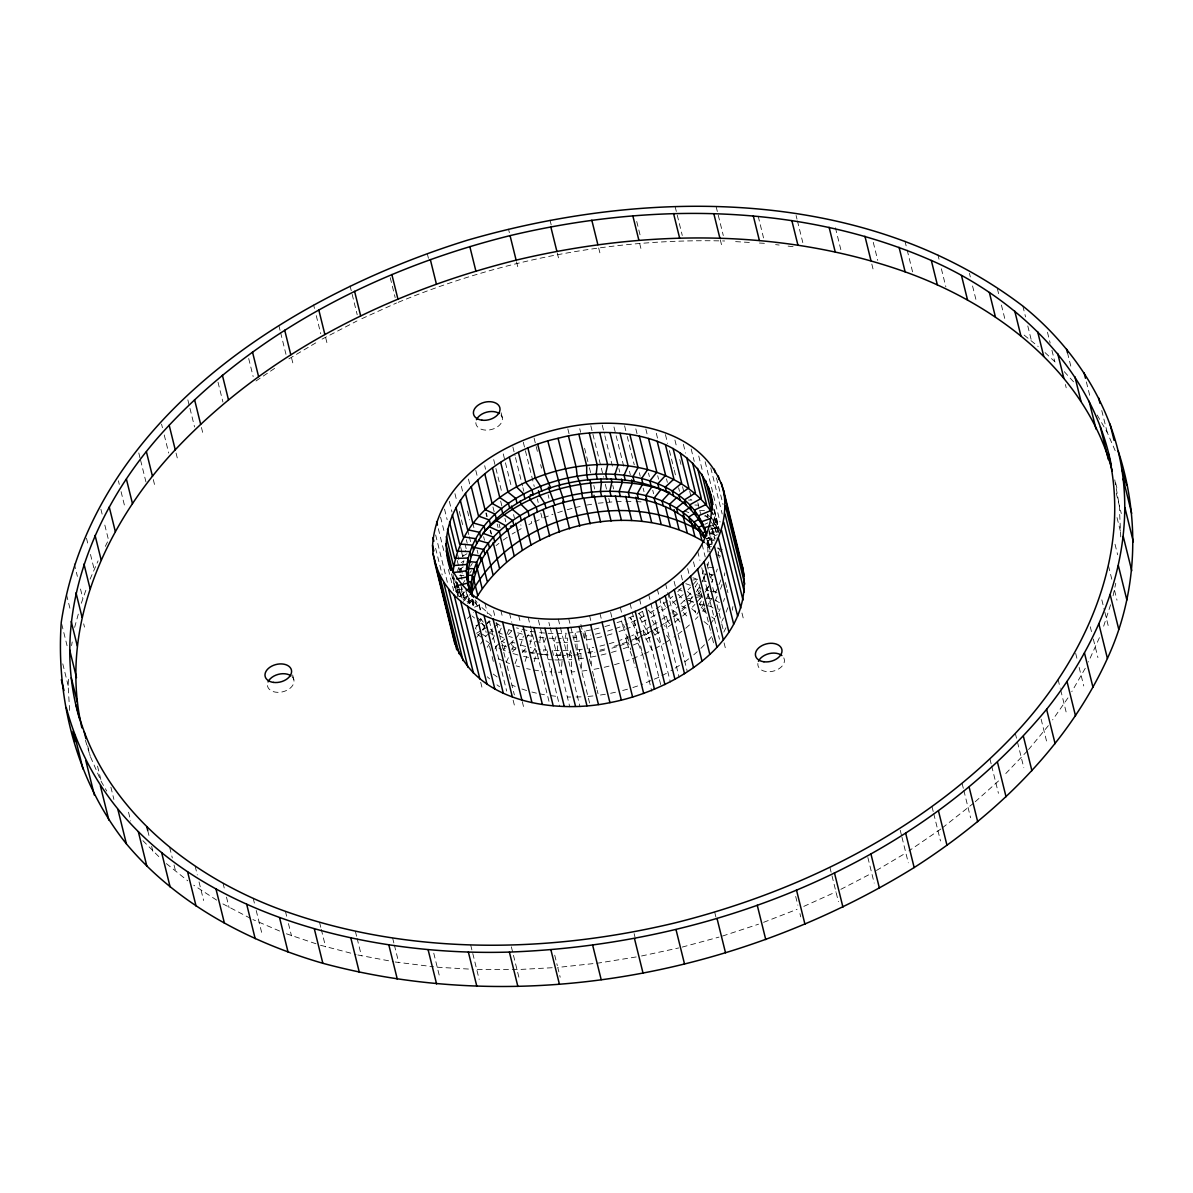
<?xml version="1.0" encoding="UTF-8"?>
<svg xmlns="http://www.w3.org/2000/svg" width="1193" height="1193" viewBox="0 0 1193 1193"><rect width="100%" height="100%" fill="white"/><g stroke="black" fill="none" stroke-linecap="round" stroke-linejoin="round"><path stroke-width="0.75" stroke-dasharray="5 3.75" d="M707.867 552.091L707.673 540.489L714.309 539.236M69.612 710.446L68.135 685.513L68.642 676.476M1120.734 536.91L1119.288 505.385L1114.754 479.854M456.248 581.349L456.397 591.832L460.215 588.537M457.62 596.724L457.68 582.721M557.683 645.845L556.967 655.106L563.752 654.912M589.596 703.02L578.665 658.849L579.709 649.589L585.927 648.724M547.498 651.154L546.99 654.838L529.409 652.854M551.748 668.319L551.241 672.002L544.754 671.45M708.463 562.022L707.926 565.378L707.121 562.112M711.505 574.28L710.968 577.636L712.176 582.542L712.713 579.187M724.36 575.801L724.837 572.834M71.58 645.622L72.191 641.968M732.278 610.234L732.89 606.581M1113.069 595.799L1115.768 583.243M461.974 587.821L460.722 594.979L465.016 591.817M539.862 640.805L540.518 637.509L539.311 632.603L546.305 633.185M563.111 650.632L570.433 650.394L568.36 659.714L571.805 659.431M529.946 644.459L532.048 636.287L530.84 631.38L516.509 627.906M534.196 661.623L536.298 653.451L535.09 648.56L530.214 647.531M74.622 627.369L78.932 611.86M81.318 603.255L86.746 587.776M468.014 602.883L471.086 594.114M1110.579 604.776L1102.675 629.248M458.544 567.779L457.724 570.657L458.947 575.563L463.868 575.429M459.767 572.685L461.005 568.36L464.703 568.464M520.342 645.845L523.414 636.182M525.099 661.399L527.664 653.346M555.998 636.644L553.94 642.848L560.725 642.654M554.864 659.923L558.19 660.012L560.77 652.258M511.379 645.025L513.184 640.283M515.033 663.77L517.434 657.447M701.991 582.02L703.616 578.739L702.394 573.833L703.661 570.508M703.616 578.739L706.137 572.088M708.538 586.002L706.644 590.997L707.852 595.904L705.436 600.84M716.188 571.999L717.306 569.046M719.215 584.257L720.9 579.828M720.438 589.163L722.123 584.734L716.561 584.57M723.465 601.421L724.583 598.468M90.072 579.187L98.08 560.859M457.739 594.755L460.573 588.358M472.95 605.388L474.083 602.465L473.263 599.199M726.119 612.128L727.819 607.744M1099.409 637.673L1088.404 661.981M462.138 565.482L463.853 561.157M509.545 663.547L506.294 662.354L502.044 645.189L504.102 640.537M506.831 634.348L508.874 629.71L508.054 626.429M508.352 657.701L506.294 662.354L498.704 658.834M511.752 649.961L513.124 646.874L511.901 641.968L503.267 650.096L509.769 652.496M546.006 637.957L543.948 642.58L529.513 641.059M711.475 582.244L712.907 579.336M717.381 588.671L714.503 594.517L712.773 587.508M717.157 596.5L715.711 599.423L721.377 622.284M718.753 611.681L720.184 608.758M105.297 546.394L108.503 539.967L104.492 523.712M722.093 620.837L723.54 617.944M723.808 632.081L725.97 627.742M1085.257 668.274L1071.791 691.672M499.002 632.618L501.284 628.085M503.252 649.782L506.279 643.743L501.552 641.073M461.766 552.747L462.63 556.251L465.538 550.51M490.741 631.813L492.411 628.875M494.991 648.977L496.646 646.054M697.592 582.989L695.236 586.852L700.515 587.985M696.458 591.758L699.59 586.598M705.376 612.292L699.486 604.016L702.632 598.856M703.84 603.762L700.709 608.922L704.809 611.89M704.019 621.568L709.298 625.803L717.873 613.113M462.959 583.586L464.882 580.454M1067.974 697.89L1052.584 719.901M470.519 566.257L472.264 563.424M483.016 630.068L484.999 626.921M485.998 625.341L488.981 620.614M487.266 647.247L491.233 640.939M492.232 639.359L494.215 636.212L493.007 631.306L490.427 629.114M708.627 586.494L706.748 589.327L710.148 601.66L708.105 604.448M525.815 638.866L530.84 631.38L535.925 632.111M532.078 653.033L535.09 648.56L540.175 649.29M477.409 625.311L475.291 628.338L477.588 630.292M478.468 623.79L481.629 619.227M480.585 643.996L483.761 639.433M709.716 601.361L711.639 598.618M689.778 600.467L693.7 595.516M705.078 592.19L707.106 589.402L702.066 588.313M699.784 610.175L696.115 615.2L694.908 610.294M469.624 573.207L471.503 570.657M1048.364 725.657L1028.575 749.547M476.723 637.316L481.182 631.485M482.3 630.023L484.522 627.115L483.314 622.209L480.406 618.406M515.764 638.404L521.55 631.127M522.325 652.66L526.963 646.845L520.759 645.07M687.526 596.783L690.658 593.13L691.865 598.036M698.487 594.174L700.798 591.474L696.846 588.283M699.694 599.08L702.006 596.381L697.249 589.685M702.722 611.353L705.048 608.639L699.769 604.389M708.418 640.402L711.908 636.346L711.028 632.842M1027.367 750.949L1003.611 775.823M693.103 584.51L697.771 579.216L692.894 577.815M469.595 603.479L473.203 599.527L480.287 609.951L479.064 605.045L475.187 599.975M697.115 601.704L702.006 596.381L693.894 594.054M508.263 634.721L511.618 631.097M512.513 651.885L515.868 648.261M688.078 589.849L690.643 587.18M681.233 588.134L676.595 592.861L684.961 601.212M684.275 600.407L679.622 605.119L686.378 608.176M682.008 608.848L686.646 604.12M688.54 604.791L693.715 599.557M692.343 607.088L694.923 604.463M695.37 619.346L697.965 616.721M463.287 601.376L470.698 593.89M467.537 618.556L473.71 612.307M700.932 648.321L704.809 644.414M998.541 780.938L975.128 801.845M502.268 634.124L499.017 632.916L502.715 629.442M460.11 596.246L467.656 589.193M675.849 604.821L670.227 598.543L672.777 596.276M680.099 621.985L674.477 615.707L673.255 610.801L678.355 606.268M677.028 613.441L670.347 618.958M683.157 594.636L666.693 607.669M681.471 611.099L686.184 606.894M682.679 616.006L687.407 611.8M685.721 628.264L690.434 624.058M693.729 654.823L697.279 651.706M973.742 803.068L942.366 827.853M468.282 602.42L472.1 599.125L473.159 605.194L471.951 600.288L467.015 601.481M494.096 627.205L498.137 623.879M499.688 643.266L495.662 646.576L501.746 649.395M501.045 642.162L505.071 638.837M463.152 599.766L468.894 595.188M667.469 600.705L655.986 609.071M661.966 619.286L670.511 612.963M673.821 617.094L677.654 614.097M675.029 622L681.412 617.005M681.889 631.261L673.985 637.107M496.064 545.574L498.883 543.397M684.871 661.772L688.719 658.819M940.934 828.956L908.932 850.892M487.281 623.328L490.174 621.24M660.236 626.236L667.588 621.121L666.38 616.214M665.336 608.624L662.607 610.518L658.7 607.341M669.735 619.942L665.649 622.776L663.502 619.734M672.315 623.894L666.857 627.682L664.247 625.564M665.575 642.595L672.613 638.046M459.141 569.702L463.391 566.809M255.988 380.985L275.389 367.862M503.103 540.146L507.607 537.089M679.413 665.47L670.884 670.764M477.99 620.971L481.062 619.018M485.312 636.182L493.007 631.306M461.184 562.589L463.958 560.844M649.767 612.904L654.435 610.026M652.795 625.162L659.028 621.329M654.018 630.068L658.685 627.19M650.931 617.452L659.729 612.277M655.181 634.616L663.979 629.442M655.196 648.515L664.128 643.474M288.9 358.839L315.757 342.883M512.125 534.032L515.316 532.138M516.912 531.198L521.684 528.35L520.804 524.816M876.408 870.487L905.86 852.98M462.63 556.251L467.283 553.582M476.499 633.244L481.361 630.545M482.986 629.636L487.848 626.936M652.452 630.53L647.918 632.991L640.044 618.287L638.822 613.381L646.994 608.952M640.044 618.287L644.936 615.633M644.295 653.883L652.168 650.155L644.295 635.451L643.072 630.545L651.244 626.116L658.208 632.991M644.295 635.451L650.826 631.917M641.73 622.209L649.424 618.272M653.973 629.71L657 628.085L652.109 620.181M645.98 639.388L653.675 635.437M322.08 339.125L356.961 320.977M528.842 524.637L531.705 523.145L530.84 519.596M661.906 675.656L667.991 672.494M840.856 889.322L871.755 873.246M474.62 607.192L479.064 605.045L491.635 616.125M475.903 625.803L480.347 623.641M704.824 524.323L707.792 522.892M633.17 616.08L624.476 619.853M635.794 620.315L625.699 624.759M641.655 631.231L631.649 635.809M640.044 637.48L629.949 641.923M627.414 636.227L628.711 641.476L647.918 632.991M361.852 318.665L396.508 302.992M534.703 521.788L542.159 518.418L540.832 513.109M658.864 677.236L641.208 684.693M803.799 906.397L835.98 891.857M467.507 603.211L473.651 600.631M710.596 529.603L715.203 527.664L718.156 532.883M630.187 636.421L619.808 640.373M625.684 629.218L635.437 625.207L630.336 617.437L638.479 637.465M633.185 645.04L639.687 642.371L634.587 634.601L642.714 654.629L626.295 660.997M398.208 302.336C501.254 259.716 613.098 238.123 724.643 240.986M543.695 517.822L552.941 514.228M763.58 922.338L797.043 909.334M462.496 598.021L468.819 595.754M706.241 538.714L717.321 534.747M617.064 622.671L621.553 621.076L624.864 627.593M615.275 628.651L622.776 625.982L621.553 621.076M619.525 645.816L627.026 643.146L625.803 638.24L629.114 644.757M619.018 631.574L624.014 629.815M627.056 642.073L611.92 647.038M623.268 648.738L629.934 646.382L630.799 649.887M557.683 512.677L562.425 511.111M632.857 687.541L639.567 685.334M722.466 936.058L758.524 924.202M453.086 574.355L454.548 586.33L456.546 592.861L463.018 590.923M712.698 525.248L717.56 523.802L719.662 530.796M712.102 543.874L708.866 544.843L706.897 540.25M604.926 626.564L612.561 624.282M607.669 631.022L613.769 629.173M609.176 643.743L616.811 641.446M611.92 648.187L618.019 646.352M607.192 635.287L613.977 633.259M611.442 652.452L618.228 650.424M614.47 664.71L621.27 662.682M567.227 509.724L572.058 508.412M622.671 690.493L627.801 689.107M682.262 947.078L719.006 937.101M594.114 629.322L600.303 627.786M595.337 634.214L603.061 632.32M599.915 646.099L607.64 644.19M599.587 651.393L605.761 649.857M454.548 586.33L457.844 585.524M709.805 533.196L718.022 531.198M596.888 637.882L602.047 636.63M599.93 650.14L605.09 648.888M601.138 655.046L606.298 653.794M604.18 667.305L609.34 666.052M575.28 507.532L583.437 505.772M610.607 693.297L617.527 691.791M641.536 955.981L678.742 947.943M591.713 638.956L584.794 640.268L584.779 631.112L592.563 629.621M587.418 648.858L586.002 636.018L590.669 635.123M589.044 653.779L589.029 648.291L593.696 647.381M591.668 666.022L590.252 653.182L594.919 652.288M587.836 652.526L594.755 651.214M595.963 656.12L589.044 657.432L591.206 666.186M598.99 668.378L592.086 669.691L593.771 676.535M459.275 596.411L467.567 594.845M692.79 580.066L697.771 579.216M685.438 599.229L693.729 597.797M695.385 597.514L702.006 596.381M586.702 505.057L593.264 503.998M605.388 694.237L598.424 695.355L597.156 690.225M636.197 956.95L598.767 963.005L557.757 967.434L560.188 977.246M581.677 631.559L568.047 633.065M579.604 640.984L574.415 641.685L575.458 632.424L576.666 637.33L577.457 653.958L582.646 653.242M578.665 658.849L587.314 657.671M586.896 670.406L581.707 671.122L580.916 654.495L579.709 649.589L575.995 649.917M708.105 547.08L711.431 546.633M457.247 589.789L462.243 589.118M598.185 503.192L614.574 501.701M587.985 696.488L593.204 695.922M572.968 637.659L576.666 637.33M573.505 655.136L580.916 654.495M567.555 642.266L564.11 642.55L566.183 633.229L557.042 633.528M570.582 654.525L567.152 654.808L567.406 638.136L558.249 638.434M574.832 671.689L571.402 671.972L571.641 655.3L562.5 655.598L561.217 672.27L554.566 672.091M616.214 501.612L624.327 501.358M581.066 696.861L572.476 697.04M552.195 967.732L517.001 969.611L476.753 969.536M558.19 660.012L564.975 659.818M625.937 501.358L632.394 501.373M567.346 697.025L570.761 697.025M688.495 500.076L691.895 500.091L687.586 497.302M548.049 633.319L555.237 633.483M549.272 638.225L556.445 638.389M554.104 650.528L561.277 650.692M555.312 655.434L560.695 655.568M553.194 659.878L544.962 659.475M708.612 567.286L714.175 567.45M694.863 505.027L698.457 505.176M735.619 241.627L752.082 242.597M759.404 243.029L764.892 243.357M636.078 501.582L641.61 501.91M437.249 967.21L473.159 969.327M699.411 510.276L704.347 510.679L701.991 508.472M544.023 637.793L535.448 636.779M547.05 650.066L543.561 649.767L544.769 654.674L548.273 654.957M702.394 573.833L707.822 574.31M709.641 574.474L715.069 574.951M710.267 591.325L715.696 591.803M704.407 515.943L707.822 516.345M710.372 533.316L713.787 533.718L717.351 538.684M775.599 244.625L779.163 245.042M788.096 246.101L793.449 246.742M550.734 695.653L557.28 696.429M395.181 962.005L433.581 966.777M539.683 653.943L544.769 654.674M533.763 658.223L538.475 658.909M533.659 670.019L541.503 671.182M702.677 580.931L706.196 581.468M706.927 598.096L712.206 598.886M707.658 538.282L714.711 539.385M539.549 693.834L547.468 695.265M357.87 954.982L393.407 961.677M710.446 527.873L717.679 529.274L719.14 532.674M711.073 544.336L707.449 543.62L710.074 549.749M527.172 635.258L532.048 636.287M529.796 652.079L536.298 653.451M699.486 604.016L704.765 605.149M706.316 605.477L711.356 606.566M519.387 639.194L522.996 639.97M522.415 651.453L526.038 652.228M523.623 656.359L529.051 657.522M526.665 668.617L530.288 669.392M709.104 533.36L717.306 535.284M531.884 692.015L536.447 693.163M320.514 945.259L356.081 954.534M714.383 540.757L707.732 538.908L709.104 548.691M517.732 632.812L522.37 634.139M521.982 649.976L526.62 651.303M508.874 636.421L512.319 637.42M511.901 648.694L515.346 649.678M513.124 653.585L520.014 655.583M516.151 665.858L519.596 666.842M722.302 549.705L717.276 548.079L718.514 552.851M521.878 689.002L527.097 690.702M286.395 933.791L318.799 944.707M685.796 583.675L690.389 585.301M688.51 600.303L693.103 601.928M688.913 600.497L695.892 603.047M508.874 629.71L511.797 630.769M511.901 641.968L514.824 643.027M513.124 646.874L516.047 647.933M716.039 554.462L721.094 556.311M502.044 645.189L506.936 646.994M684.305 510.813L688.823 512.647M511.931 685.095L515.212 686.437M279.609 931.032L252.901 919.564M678.757 589.491L682.128 591.012M222.897 903.906L251.305 918.774M709.417 573.803L712.698 575.518M713.668 590.967L716.948 592.697M673.255 610.801L676.401 612.531M495.721 623.014L500.464 625.684M500.329 636.167L503.491 637.942M715.099 600.139L719.454 602.689M216.694 900.133L193.728 885.206M706.032 588.999L708.851 590.833M710.282 606.163L713.101 607.998M481.838 623.641L484.388 625.415L486.133 632.424M482.3 634.124L486.147 636.794M486.073 640.805L488.638 642.58M697.935 592.817L702.349 596.023M711.654 616.856L714.398 618.839M1024.161 335.099L1038.208 346.507M712.46 525.561L719.29 530.989M705.809 543.441L710.73 547.423M493.261 674.075L497.138 676.938M496.974 684.842L499.569 686.75M166.379 863.613L187.748 880.807M489.055 631.843L494.215 636.212M472.249 616.08L474.546 618.034M477.647 634.229L481.092 637.151M1045.053 352.606L1057.043 363.776M708.299 537.611L711.789 540.727M487.281 676.789L489.607 678.862M142.906 840.677L161.01 858.811M687.436 591.474L693.744 597.111M691.686 608.639L697.994 614.276M648.157 610.1L653.958 615.812M683.231 612.412L689.211 618.377M1064.26 371.664L1075.087 383.475M707.464 514.198L709.537 516.554M705.555 515.585L707.643 517.926M711.714 531.362L713.787 533.718M638.822 613.381L644.876 620.718M643.072 630.545L649.126 637.882M665.44 606.581L662.533 600.676M667.588 621.121L669.691 623.745M484.522 627.115L478.259 618.034M717.992 547.796L721.288 552.24M710.745 521.445L715.203 527.664M666.678 635.377L669.899 639.94M652.452 631.022L661.235 645.249M1097.172 415.03L1107.149 432.224L1115.679 451.819M85.419 740.301L90.25 756.258L101.42 781.892L106.759 791.093M713.996 522.758L717.679 529.274M717.56 523.802L714.652 517.016L718.499 532.555M622.776 625.982L628.055 639.761M627.026 643.146L632.305 656.925M471.951 600.288L473.74 606.148M709.805 548.005L708.866 544.843L709.671 548.109M1101.765 410.541L1107.149 432.224M1115.634 482.941L1116.857 487.848M1116.245 493.127L1121.301 513.572M1086.376 381.924L1090.402 398.179M1117.021 517.583L1120.928 533.346M1115.023 544.232L1117.617 554.745M1067.481 352.755L1071.508 369.025M1065.379 384.519L1066.199 387.8M1108.491 565.885L1111.965 579.887M1114.56 590.401L1116.991 600.213M1047.469 332.25L1050.153 343.092M1051.943 350.31L1054.627 361.151M1101.825 599.87L1104.42 610.384M1104.852 612.143L1109.013 628.95M1022.863 306.064L1025.548 316.906M1027.784 325.943L1031.363 340.393M1090.283 626.772L1091.58 632.022M1093.325 639.03L1097.918 657.597M997.393 288.795L999.182 296.028M1001.419 305.05L1005.445 321.32M1075.683 653.391L1076.981 658.64M1079.143 667.409L1083.751 685.975M969.432 273.331L970.327 276.94M972.563 285.977L976.59 302.232M1058.102 679.563L1060.264 688.331M1060.696 690.076L1066.602 713.906M937.802 254.348L939.592 261.58M941.381 268.798L945.855 286.872M1041.116 719.14L1046.574 741.211M904.935 240.986L906.725 248.219M907.172 250.023L912.988 273.51M1015.318 733.397L1017.047 740.406M1017.48 742.15L1023.803 767.725M873.276 242.358L877.75 260.417M871.815 264.056L873.425 270.602M989.936 758.972L991.234 764.221M991.666 765.981L998.437 793.3M835.428 227.818L841.244 251.305M962.11 783.443L963.407 788.692M963.84 790.452L970.595 817.772M796.089 215.486L796.984 219.094M797.431 220.914L802.8 242.582M932.001 806.647L933.299 811.896M933.731 813.656L940.487 840.976M758.196 216.246L763.55 237.929M900.223 830.209L901.52 835.458M901.953 837.218L908.291 862.793M716.143 206.657L723.301 235.558M720.289 239.808L722.317 247.98M867.863 857.484L874.186 883.059M675.119 206.583L682.277 235.483M829.91 867.326L838.396 901.669M716.486 477.961L723.062 504.55M710.774 467.88L722.183 513.974M705.152 461.751L720.065 522.012M741.971 613.038L743.194 617.944M714.428 509.665L718.797 527.276M714.085 509.799L718.857 529.051M714.383 511.409L718.768 529.125M714.368 516.808L718.335 532.824M698.755 456.039L702.707 471.996M714.1 518.075L716.739 528.708M713.131 519.253L716.933 534.673M712.653 518.716L716.635 534.807M636.719 221.451L640.745 237.705M712.489 528.454L715.129 539.117M711.878 527.828L714.547 538.595M718.097 552.956L719.424 558.339M725.419 582.542L726.716 587.806M727.148 589.551L727.924 592.667M691.179 449.015L694.251 461.423M707.419 514.601L708.299 518.15M639.687 243.551L641.312 250.083M709 529.453L712.594 543.993M708.955 531.571L712.072 544.172M707.673 540.489L708.896 545.395M795.686 896.435L797.849 905.189M799.936 913.599L800.742 916.865M683.38 444.273L685.572 453.131M697.845 502.76L700.545 513.587M706.778 538.804L708.403 545.35M707.031 542.472L709.313 551.986M689.733 491.337L691.03 496.586M702.081 544.291L705.212 556.952M707.002 564.17L710.581 578.635M721.78 623.909L722.988 628.815M674.925 440.038L676.67 447.136M679.742 459.544L681.501 466.627M724.076 642.863L725.687 649.41M682.545 486.684L683.843 491.948M697.711 551.405L699.948 560.456M701.738 567.689L719.439 639.194M665.44 434.595L667.633 443.453M669.392 450.551L673.777 468.267M674.224 470.042L675.969 477.14M678.608 487.773L679.488 491.307M693.461 561.843L694.758 567.048M699.068 584.466L706.256 613.545M707.121 617.049L710.596 631.082M712.31 637.987L713.518 642.893M656.314 433.268L657.626 438.592M666.484 478.84L667.349 482.345M687.66 568.569L688.943 573.758M657.701 475.694L658.566 479.183M645.845 428.988L647.59 436.071M681.203 575.115L682.5 580.35M598.677 247.965L600.303 254.512M648.5 473.069L649.365 476.574M652.735 490.234L653.615 493.738M674.12 581.364L675.417 586.613M635.824 428.854L637.151 434.177M639.344 472.756L640.209 476.261M643.161 488.176L644.026 491.68M669.019 593.637L670.227 598.543M665.575 583.78L667.319 590.803M667.752 592.563L687.302 671.584M624.595 425.812L626.787 434.67M627.235 436.444L634.244 464.808M629.457 471.265L630.322 474.769M657.373 589.342L659.118 596.396M659.55 598.155L679.1 677.132M613.963 426.93L615.722 434.013M616.155 435.788L624.491 469.46M618.869 468.595L619.749 472.1M648.679 594.502L650.439 601.615M650.886 603.39L670.406 682.292M602.241 425.14L604.433 433.998M604.881 435.773L613.217 469.445M550.003 220.079L551.345 225.507M557.28 252.976L559.293 261.148M612.784 485.432L613.649 488.936M639.567 599.244L640.895 604.612M642.669 611.77L661.295 687.034M714.682 912.108L715.979 917.357M590.818 425.752L603.539 477.14M605.298 484.239L606.611 489.548M608.803 498.42L609.683 501.955M630.083 603.539L651.796 691.329M579.768 428.764L580.648 432.298M584.6 448.255L588.984 465.986M589.417 467.745L590.729 473.069M593.801 485.476L594.681 489.026M620.271 607.341L621.941 614.082M632.961 658.64L635.168 667.543M567.838 428.854L569.15 434.163M610.637 612.352L611.89 617.452M508.486 229.056L509.381 232.68M516.524 261.789L518.552 269.961M599.96 613.441L601.66 620.315M589.581 615.677L591.296 622.642M584.779 631.112L586.002 636.018M589.029 648.291L590.252 653.182M580.872 624.416L584.794 640.268M594.189 678.25L596.739 688.51M534.076 438.025L537.581 452.192M540.653 464.599L541.533 468.148M548.109 494.737L548.989 498.286M568.688 618.496L578.262 657.224M523.295 442.215L534.255 486.52M537.327 498.928L538.207 502.477M570.433 650.394L571.238 653.675M558.294 619.063L580.022 706.852M634.124 933.597L634.989 937.101M512.856 446.928L515.048 455.786M515.48 457.56L522.504 485.924M522.937 487.698L523.816 491.233M501.075 412.703L502.283 417.61M548.884 622.433L549.734 625.848M550.152 627.548L569.777 706.838M552.299 650.483L553.522 655.389M503.267 453.922L505.012 461.005M505.459 462.78L511.588 487.594M513.572 514.571L514.437 518.075M538.401 620.166L559.711 706.241M493.708 459.603L495.453 466.687M495.9 468.461L502.044 493.276M500.657 501.09L501.955 506.354M504.907 518.269L505.772 521.773M528.171 617.288L529.901 624.267M530.333 626.027L533.793 640M534.225 641.745L536.82 652.258M537.253 654.003L549.496 703.438M484.686 465.702L485.551 469.252M499.151 524.189L500.031 527.738M492.963 506.921L494.26 512.17M497.213 524.085L498.077 527.589M518.672 615.558L520.416 622.642M427.243 253.438L428.57 258.851M475.798 470.445L477.125 475.753M486.326 512.975L487.206 516.524M490.711 530.706L491.591 534.24M485.864 513.079L486.729 516.584M490.114 530.259L490.979 533.748M509.545 613.277L511.767 622.254M483.627 536.731L484.492 540.235M468.446 479.064L469.759 484.388M500.851 610.458L502.954 618.943M522.295 701.633L524.323 709.805M472.711 522.802L474.441 529.811M493.484 610.562L494.752 615.722M496.467 622.597L499.017 632.916M499.449 634.676L501.612 643.43M507.159 665.858L514.362 694.908M461.333 486.237L462.645 491.546M467.477 511.051L469.669 519.909M477.125 550.048L477.99 553.582M513.139 700.172L514.75 706.703M467.611 529.752L468.909 535.001M469.341 536.761L470.639 542.01M484.94 603.27L487.534 613.724M489.264 620.703L506.667 691.075M454.951 493.663L456.263 498.987M459.335 511.394L462.839 525.576M466.359 539.758L467.224 543.292M464.957 543.829L466.269 549.078M479.154 604.255L480.466 609.534M489.503 646.084L490.815 651.348M492.098 656.553L493.783 663.338M475.589 601.615L476.41 604.881M449.343 501.328L451.968 511.961M460.737 547.408L462.929 556.266M472.696 599.542L474.456 606.685M390.245 277.701L395.166 297.579M457.62 554.7L459.35 561.709M461.005 568.36L462.735 575.369M467.522 594.681L469.624 603.226M466.001 590.803L469.117 603.434M444.527 509.143L447.166 519.79M457.247 560.546L458.574 565.87M459.007 567.644L460.319 572.953M460.766 574.728L462.511 581.811M554.715 955.175L557.325 965.674M462.854 591.37L465.031 600.213M460.856 585.122L464.674 600.526M458.112 584.481L461.602 598.543M457.337 582.661L461.184 598.23M440.56 517.106L444.512 533.047M456.785 582.676L458.977 591.549M480.704 682.277L482.33 688.808M454.294 577.889L458.977 596.798M452.624 577.024L456.546 592.861M451.476 573.893L455.86 591.579M438.323 528.678L444.467 553.492M448.419 569.434L453.683 590.714M435.654 534.956L447.494 582.81M435.624 548.303L442.2 574.892M350.056 285.828L357.199 314.728M511.365 946.839L519.432 979.423M325.689 337.738L327.3 344.27M313.58 304.797L314.475 308.405M316.264 315.638L320.738 333.697M470.683 945.02L479.168 979.349M291.584 358.004L293.21 364.536M278.834 325.45L280.176 330.864M280.623 332.683L285.977 354.351M433.775 953.207L439.665 977.022M392.661 938.13L393.958 943.38M394.391 945.139L398.73 962.647M248.696 358.511L253.155 376.585M292.658 674.925L293.866 679.831M355.38 931.345L356.677 936.594M357.11 938.354L361.449 955.876M218.006 382.163L222.927 402.041M201.438 427.482L203.064 434.028M319.56 922.398L320.857 927.647M321.29 929.407L325.629 946.914M187.853 399.864L194.563 426.975M176.057 453.057L177.682 459.588M285.425 911.333L286.723 916.582M288.452 923.591L291.495 935.849M161.547 424.126L162.442 427.735M164.231 434.968L168.705 453.042M153.3 479.586L154.911 486.118M253.17 898.225L254.482 903.474M256.212 910.483L261.67 932.553M138.791 452.967L140.133 458.38M140.58 460.185L145.934 481.868M223.016 883.148L224.746 890.157M226.491 897.151L229.086 907.664M118.39 480.794L119.285 484.403M121.075 491.635L125.086 507.905M195.145 866.193L197.307 874.946M199.037 881.955L203.63 900.521M100.913 509.262L102.255 514.675M169.704 847.477L172.314 857.991M174.044 864.985L175.774 871.994M86.478 538.177L87.805 543.59M90.489 554.432L94.068 568.897M147.753 830.611L149.483 837.605M151.645 846.374L152.943 851.623M74.264 563.752L77.381 576.398M80.513 589.044L82.749 598.081M83.689 623.85L84.494 627.115M128.531 812.209L130.693 820.963M66.584 594.845L70.163 609.295M110.889 787.156L113.917 799.429M97.513 766.13L101.42 781.892M61.708 624.043L67.062 645.726M87.641 745.744L90.25 756.258M62.782 663.83L68.135 685.513M501 415.06A13.541 9.007 -13.9 0 1 491.755 429.435A13.541 9.007 -13.9 0 1 475.858 421.89M292.061 676.714A13.541 9.007 -13.9 0 1 284.337 691.344A13.541 9.007 -13.9 0 1 267.396 684.827M783.786 657.865A13.541 9.007 -13.9 0 1 772.706 671.286A13.541 9.007 -13.9 0 1 757.853 663.487"/><path stroke-width="1.5" d="M79.603 719.155C48.018 613.62 96.544 501.895 169.182 425.26C259.865 328.821 382.67 267.366 510.052 235.632C648.44 202.765 799.355 202.676 931.315 260.447C1017.241 298.056 1093.295 370.859 1111.384 465.777M1112.279 470.952C1086.137 372.544 997.393 304.871 905.144 271.855C780.61 227.744 643.549 229.772 516.122 260.149C388.739 291.897 265.935 353.352 175.252 449.791C106.744 522.892 58.323 626.37 81.885 727.849M432.552 545.633C437.041 478.125 507.562 438.651 567.406 427.079C623.79 415.775 704.302 427.258 723.659 490.606L742.956 568.599C755.229 643.116 672.434 690.851 609.936 702.647C551.912 714.95 464.912 700.485 452.311 631.455L433.014 553.463L432.552 545.633L433.864 550.942M450.596 570.343C427.78 503.118 500.135 450.596 558.07 438.308C613.933 423.172 699.933 434.863 712.683 502.626M433.014 553.463C446.45 627.593 542.204 637.45 602.047 622.194C661.489 608.296 735.022 560.427 723.659 490.606M66.271 707.553C116.303 894.989 337.306 957.323 509.381 952.074C709.686 944.767 916.373 866.342 1046.604 709.313C1097.948 644.921 1132.739 562.544 1123.165 478.989C1115.276 410.511 1076.026 348.774 1022.863 306.064C866.088 186.869 649.41 187.48 467.477 240.196C287.841 295.939 91.533 421.427 61.261 622.239C55.773 700.142 77.127 782.399 126.398 843.854C176.668 903.906 248.517 941.739 322.841 963.288C521.699 1016.719 740.391 975.009 914.166 867.55C994.753 815.908 1067.392 746.654 1107.417 658.432C1137.481 593.652 1140.448 518.746 1118.214 451.103M706.51 534.002C690.836 481.241 625.102 468.103 577.233 476.231C528.067 483.97 470.519 516.002 466.314 570.836L452.997 572.625C465.24 463.451 654.256 424.32 713.175 514.407M470.251 592.429C456.173 534.568 519.358 492.411 569.046 482.897C618.317 471.966 687.302 482.121 706.778 535.746M470.892 594.218C468.834 539.967 524.741 504.997 572.073 495.155C618.66 485.283 679.056 492.56 705.406 537.253M705.988 531.541L702.916 532.824L704.124 537.73C673.359 494.364 611.621 489.622 564.006 502.328C520.819 513.915 472.115 546.677 471.936 596.008M471.653 592.667C512.93 515.987 624.893 487.624 699.486 530.766L701.916 540.578L704.511 542.487M476.246 598.14C519.894 525.024 628.502 498.077 701.916 540.578M655.345 502.999L654.137 498.092L661.086 489.354L651.87 486.729L642.296 484.671L637.211 493.813L638.419 498.719M651.87 486.729L645.845 495.706L647.053 500.613M484.06 531.929C524.562 491.203 586.345 475.276 642.296 484.671M676.923 497.347L669.527 504.311L670.734 509.217M684.588 501.463L676.52 508.099L677.743 513.005M690.225 507.085L682.992 512.304L684.215 517.21M695.057 513.005L688.913 516.912L690.121 521.818M699.083 519.179L694.222 521.893L695.43 526.799M703.333 525.054L698.889 527.202L700.112 532.108M711.49 518.15L701.991 521.55L703.199 526.456M466.254 589.953L469.49 588.984L473.591 597.305M711.088 525.74L704.616 527.679L705.824 532.585M459.484 585.122L467.701 583.123L466.314 570.836L467.522 575.742M510.5 526.232L513.915 525.457L512.692 520.551L504.042 514.765M456.68 578.933L466.642 577.054L467.85 581.96M467.641 581.916L470.967 581.647L472.174 586.553M467.164 575.354L472.1 575.22L473.308 580.126M530.348 494.812L533.182 494.797L531.959 489.891L525.904 482.554L518.463 452.49M466.552 568.524L473.949 568.748L475.157 573.654M467.477 561.471L476.514 562.276L477.737 567.182M470.996 554.521L479.78 555.834L481.003 560.74M473.546 547.274L483.732 549.466L484.94 554.372M478.587 540.429L488.325 543.218L489.533 548.124M662.547 489.876L669.87 492.5L662.055 500.971L663.263 505.877M482.762 533.226L493.544 537.148L494.752 542.054M489.234 526.754L499.375 531.332L500.583 536.224M496.348 520.58L505.772 525.785L506.98 530.691M76.143 705.152C100.436 806.826 190.686 877.735 285.425 911.333C409.945 955.444 547.02 953.401 674.448 923.039C801.83 891.29 924.635 829.836 1015.318 733.397C1084.318 659.878 1132.679 555.52 1108.357 453.519M738.825 556.833L742.956 568.599M1122.106 470.206L1126.729 485.447M447.524 557.921C466.955 619.152 546.379 627.115 599.96 613.441C653.988 600.795 720.84 557.28 710.506 493.813M1110.027 424.022L1114.053 440.292M1123.165 478.989L1131.68 513.318M1098.634 397.895L1099.976 403.309M1124.85 507.487L1133.35 541.816M1100.319 426.93L1108.401 459.633M1084.124 372.887L1085.481 378.3M1123.239 536.418L1131.739 570.746M1089.149 401.295L1096.024 429.092M1074.908 376.749L1080.977 401.28M1066.587 349.146L1067.481 352.755M1118.363 565.631L1126.863 599.96M1057.699 353.456L1063.768 377.987M1110.236 594.919L1118.736 629.248M1037.612 331.565L1043.681 356.081M1098.917 624.103L1107.417 658.432M1014.796 311.194L1020.865 335.71M1084.482 653.018L1092.982 687.347M989.355 292.464L995.424 316.995M1067.004 681.486L1075.504 715.815M961.483 275.523L967.553 300.039M1046.604 709.313L1055.104 743.642M931.315 260.447L937.385 284.963M1023.4 736.349L1031.9 770.678M899.075 247.324L905.144 271.855M997.527 762.402L1006.027 796.745M864.94 236.259L871.009 260.79M969.178 787.335L977.678 821.679M829.12 227.311L835.189 251.842M938.488 810.986L946.988 845.33M791.839 220.541L797.908 245.057M753.32 215.963L759.389 240.494M905.666 833.206L914.166 867.55M713.817 213.636L719.886 238.168M870.92 853.875L879.42 888.203M673.568 213.577L679.637 238.093M834.444 872.829L842.944 907.172M721.407 483.165L744.313 576.264M718.275 475.977L719.155 479.526M725.478 506.115L744.775 584.093M714.279 469.103L715.159 472.637M725.046 514.064L744.343 592.056M723.704 522.102L743 600.079M721.467 530.154L740.764 608.147M708.463 487.042L712.788 504.55M711.744 500.777L712.624 504.326M705.615 480.511L712.922 510.067M718.35 538.177L737.647 616.17M701.991 474.262L710.953 510.5L698.666 515.659L699.873 520.566M697.607 468.327L706.51 504.281L694.639 510.037L695.862 514.944M632.812 215.754L638.881 240.27M714.383 546.14L733.68 624.118M692.492 462.75L701.32 498.406L689.972 504.728L691.179 509.635M796.477 889.993L804.977 924.321M686.676 457.56L695.43 492.918L684.663 499.748L685.871 504.654M709.581 553.955L728.878 631.947M680.189 452.788L688.868 487.833L678.742 495.14L679.965 500.046M703.959 561.62L723.256 639.597M673.091 448.464L681.68 483.18L672.27 490.934L673.493 495.826M691.105 521.266L694.818 536.254M697.577 569.046L716.889 647.038M665.411 444.631L673.911 479.019L665.276 487.147L666.484 492.038M682.948 515.525L687.138 532.421M657.194 441.276L665.619 475.336L657.805 483.791L659.013 488.698M674.09 509.605L678.921 529.081M690.464 576.219L709.775 654.196M648.485 438.457L656.836 472.189L649.887 480.928L651.11 485.834M665.336 506.563L670.212 526.262M682.664 583.079L701.976 661.056M591.803 220.183L597.872 244.699M757.257 905.233L765.757 939.562M639.359 436.191L647.62 469.565L641.595 478.542L642.803 483.433M655.747 502.372L661.086 523.981M674.239 589.581L693.536 667.558M629.874 434.461L638.046 467.507L632.961 476.648L634.169 481.554M645.756 498.659L651.587 522.251M665.202 595.68L684.514 673.672M620.062 433.298L628.159 466.016L624.043 475.276L625.266 480.168M631.589 479.914L632.394 483.18L628.293 492.441L629.516 497.347M635.869 497.198L641.789 521.087M655.658 601.361L674.955 679.354M609.996 432.701L618.004 465.091L614.917 474.411L616.125 479.318M621.449 478.989L622.254 482.255L619.152 491.576L620.375 496.482M625.729 496.318L631.723 520.491M645.622 606.581L664.919 684.573M550.808 226.819L556.877 251.335M599.736 432.686L607.669 464.763L605.597 474.083L606.819 478.989M611.114 478.661L611.92 481.927L609.847 491.248L611.07 496.154M615.364 495.841L621.464 520.476M717.023 918.461L725.523 952.804M635.183 611.308L654.48 689.286M589.357 433.238L597.216 465.016L596.187 474.277L597.395 479.183M600.661 478.9L601.466 482.181L600.422 491.441L601.645 496.348M604.911 496.109L611.084 521.028M624.401 615.499L643.698 693.476M578.903 434.371L586.688 465.837L586.702 474.993L587.925 479.899M590.132 479.735L592.16 497.063M593.98 495.274L600.631 522.161M568.464 436.056L576.174 467.253L577.233 476.231L580.424 484.418L582.691 498.301M583.884 498.42L590.192 523.846M613.336 619.137L632.633 697.115M510.052 235.632L516.122 260.149M558.07 438.308L569.046 482.897M569.165 483.135L579.798 526.098M602.047 622.194L621.359 700.172M676.013 929.601L684.514 963.944M559.756 485.148L547.826 441.082M558.861 485.67L562.783 497.421L564.006 502.328L562.708 501.194L569.553 528.887M590.639 624.67L609.936 702.647M550.644 487.907L545.305 474.844L537.76 444.392M554.894 505.071L548.333 487.117M552.985 505.921L559.487 532.182M579.142 626.519L598.439 704.511M541.771 491.128L540.548 486.222L535.448 478.453L527.962 448.21M546.006 508.293L544.798 503.386L539.698 495.617L538.475 490.711M543.143 509.545L549.69 536M567.644 627.772L586.956 705.749M537.432 511.961L536.209 507.055L530.154 499.718L529.349 496.452M469.818 246.563L475.888 271.079M533.599 513.661L540.19 540.295M634.482 938.578L642.982 972.921M524.935 498.898L523.712 493.991L516.748 487.132L509.351 457.232M529.185 516.062L527.962 511.156L520.998 504.296L520.193 501.03M556.221 628.383L575.533 706.36M524.458 518.254L531.079 545.022M517.076 503.401L515.868 498.495L508.024 492.157L500.657 462.392M521.326 520.566L520.103 515.674L512.274 509.322L511.469 506.056M544.947 628.353L564.244 706.345M515.734 523.295L522.385 550.197M509.665 508.293L508.442 503.386L499.792 497.6L492.455 467.954M533.882 627.697L553.179 705.689M507.502 528.738L514.183 555.744M502.73 513.512L501.522 508.621L492.098 503.416L484.79 473.875M496.333 519.059L495.125 514.153L484.999 509.575L477.692 480.108M523.086 626.429L542.383 704.407M500.24 536.298L506.518 561.664M430.33 259.537L436.399 284.068M490.517 524.89L489.294 519.984L478.512 516.062L471.235 486.61M493.127 542.472L499.42 567.898M592.697 945.348L601.197 979.692M512.632 624.521L531.929 702.513M485.283 530.96L484.075 526.053L472.711 522.802L465.434 493.38M487.087 550.704L492.963 574.415M502.596 622.015L521.893 700.008M480.69 537.208L479.482 532.302L467.611 529.752L460.334 500.329M481.286 557.444L487.162 581.17M476.753 543.576L475.53 538.669L463.227 536.82L455.965 507.443M493.022 618.913L512.334 696.906M473.487 550.003L472.264 545.112L459.603 543.993L452.356 514.675M476.618 566.138L482.061 588.119M470.922 556.49L469.699 551.584L456.755 551.196L449.522 521.967M483.985 615.245L503.297 693.222M473.099 576.711L477.692 595.247M469.058 562.962L467.85 558.056L454.697 558.399L447.494 529.289M467.924 569.389L466.717 564.483L453.429 565.557L446.271 536.596M470.564 588L472.458 595.933M475.545 611.01L494.841 689.002M391.841 274.494L397.91 299.025M470.296 592.25L467.701 583.123L468.924 588.03M467.731 606.268L487.027 684.245M550.912 949.852L559.413 984.195M460.602 601.018L479.899 678.996M445.869 543.829L452.997 572.625M446.286 550.957L450.879 569.986M436.578 521.58L437.443 525.129M454.205 595.307L473.502 673.299M448.568 589.178L467.88 667.155M432.999 537.67L433.879 541.219M443.751 582.646L463.048 660.624M439.755 575.772L459.066 653.749M436.623 568.584L456.74 649.827M434.371 561.128L454.891 644.026M354.589 291.331L360.659 315.847M509.381 952.074L517.866 986.417M318.799 309.941L324.869 334.458M468.357 952.014L476.857 986.343M284.709 330.207L290.779 354.739M428.093 949.643L436.593 983.971M252.498 352.01L258.568 376.541M388.843 944.975L397.344 979.319M222.39 375.228L228.459 399.744M350.861 938.071L359.347 972.414M194.563 399.685L200.633 424.216M314.356 928.959L322.841 963.288M169.182 425.26L175.252 449.791M279.565 917.671L288.05 952.014M146.411 451.789L152.48 476.305M246.697 904.309L255.183 938.652M126.398 479.094L132.468 503.625M215.963 888.949L224.448 923.293M109.249 507.025L115.318 531.541M187.555 871.68L196.04 906.009M95.082 535.403L101.151 559.92M161.637 852.592L170.122 886.936M83.972 564.035L90.042 588.567M146.873 827.107L147.753 830.611M138.373 831.834L146.858 866.178M75.994 592.787L82.063 617.303M117.898 809.51L126.398 843.854M71.207 621.434L77.277 645.965M69.641 649.827L76.516 677.624M100.361 785.784L108.861 820.113M71.282 677.788L77.351 702.319M84.181 731.727L85.911 738.735M85.851 760.761L94.351 795.105M61.32 679.682L64.004 690.523M74.473 734.634L82.958 768.978M72.907 731.428L74.771 741.882M476.469 419.697A13.541 9.007 -13.9 0 1 486.535 412.196A13.541 9.007 -13.9 0 1 499.256 413.509M268.052 681.904A13.541 9.007 -13.9 0 1 278.103 674.403A13.541 9.007 -13.9 0 1 290.838 675.715M758.465 661.295A13.541 9.007 -13.9 0 1 769.038 653.645A13.541 9.007 -13.9 0 1 781.892 655.568M481.957 420.19A13.541 9.007 -13.9 0 0 499.867 407.797A13.541 9.007 -13.9 0 0 478.318 405.024A13.541 9.007 -13.9 0 0 481.957 420.19M273.525 682.411A13.541 9.007 -13.9 0 0 291.435 670.019A13.541 9.007 -13.9 0 0 269.901 667.245A13.541 9.007 -13.9 0 0 273.525 682.411M763.938 661.787A13.541 9.007 -13.9 0 0 781.847 649.395A13.541 9.007 -13.9 0 0 760.314 646.621A13.541 9.007 -13.9 0 0 763.938 661.787"/></g></svg>
